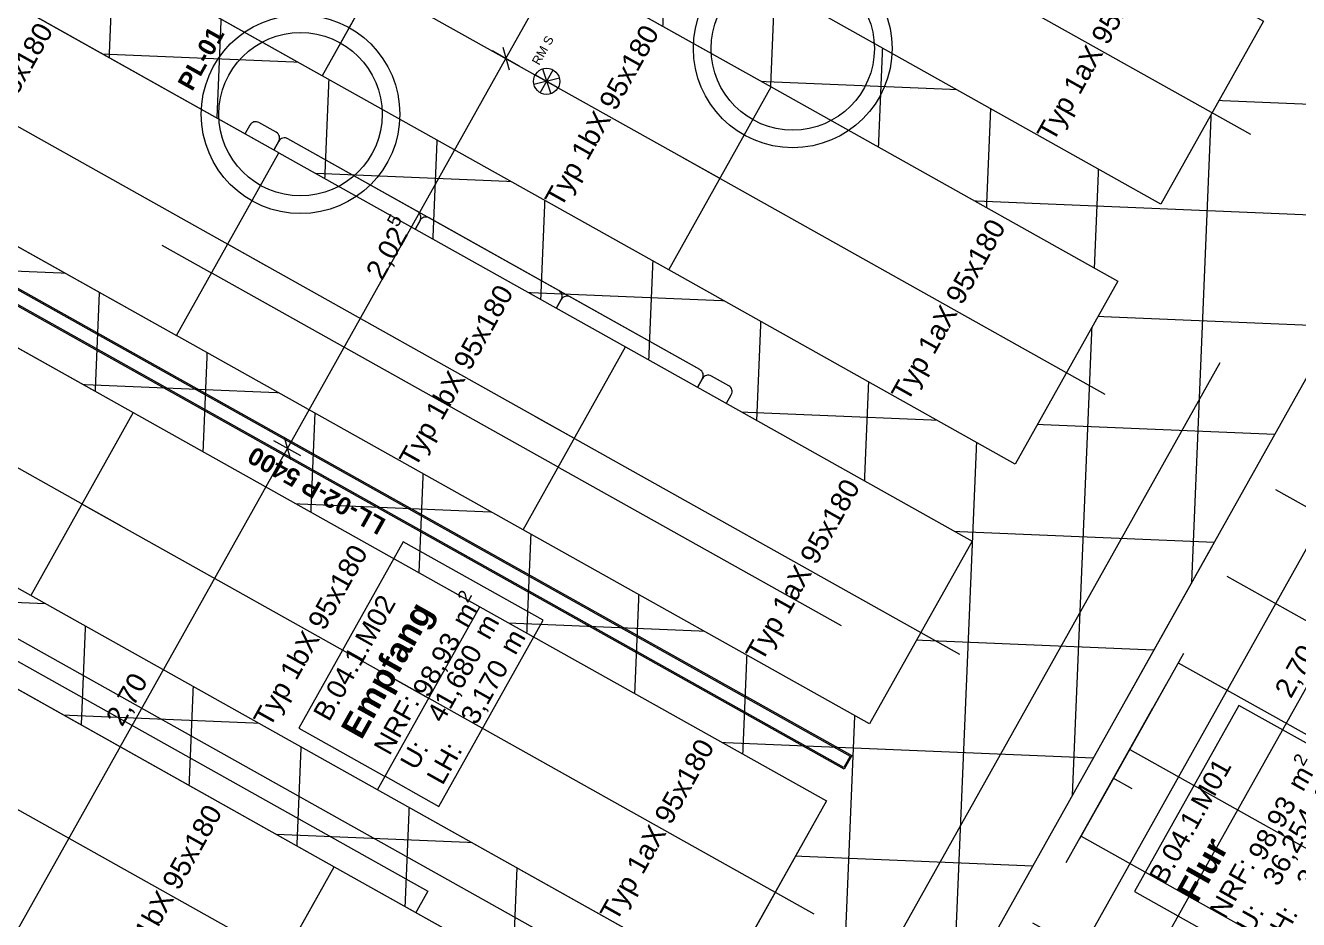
# Model space of a CAD drawing. Header units: metres. Extents: x -27.1 to 50.1, y 105.7 to 163.4.
# Drawn here: x -14.99 to -9.23, y 125.3 to 129.35 of the extents above; entities that cross this region are included whole.
import ezdxf

# ---------------------------------------------------------------- set-up
doc = ezdxf.new("R2010")
doc.units = ezdxf.units.M
doc.header["$MEASUREMENT"] = 0
for name, pattern in [('Strichlinie-über-Schnitt', [0.0023, 0.0008, -0.0015]), ('Strichpunktlinie', [0.006703, 0.003528, -0.001764, 0, -0.001411]), ('Wipeout_Contour', [1, 0, -1])]:
    doc.linetypes.add(name, pattern=pattern)
for name, color, linetype in [('00  Raster', 7, 'Continuous'), ('10  Fassade_Deckschraffur', 7, 'Continuous'), ('20  Decke Abhangdecke', 7, 'Continuous'), ('20  Decke Abhangdecke_Deckschraffur', 7, 'Continuous'), ('20  Deckensegel', 7, 'Continuous'), ('20  Deckenspiegel + Einbauten', 7, 'Continuous'), ('20  Möbel', 7, 'Continuous'), ('20  Wand Leichtbau', 7, 'Continuous'), ('40  Bemaßung 1_ 50 Deckenspiegel', 7, 'Continuous'), ('50 NUF - Raumstempel MIETERAUSBAU', 7, 'Continuous'), ('Neubau_20  Decke Abhangdecke', 7, 'Continuous'), ('Neubau_20  Decke Abhangdecke_Deckschraffur', 7, 'Continuous'), ('Neubau_20  Deckenspiegel + Einbauten', 7, 'Continuous'), ('Neubau_50 NUF - Raumstempel MIETERAUSBAU', 7, 'Continuous')]:
    doc.layers.add(name, color=color, linetype=linetype)
doc.styles.add('ERSTELLTER_STIL_1', font='arial.ttf')
doc.styles.add('ERSTELLTER_STIL_2', font='arial.ttf')

msp = doc.modelspace()

# ---------------------------------------------------------------- linework, layer by layer
at = {"layer": 'Neubau_50 NUF - Raumstempel MIETERAUSBAU', "color": 7, "linetype": 'Continuous', "lineweight": 13, "ltscale": 1000}
msp.add_line((-9.9686, 125.4289), (-9.3346, 125.0736), dxfattribs=at)

# ---------------------------------------------------------------- texts
at = {"layer": '50 NUF - Raumstempel MIETERAUSBAU', "color": 7, "linetype": 'Continuous', "lineweight": 18, "attachment_point": 1, "rotation": 60.73796}
for s, insert, char_height, style in [('\\A1;{\\pql;\\pt0,0.1;\\fArial|b0|i0|c0|p38;98,93\\fArial|b0|i0|c0|p38;\\A1{\\H.66x;\\S^  ;}\\fArial|b0|i0|c0|p38; m\\fArial|b0|i0|c0|p38;\\A1{\\H.66x;\\S2^  ;}}', (-9.4805, 125.6161), 0.0875, 'ERSTELLTER_STIL_1'), ('\\A1;{\\pql;\\pt0;\\fArial|b0|i0|c0|p38;B.04.1.M01}', (-9.9079, 125.4962), 0.0875, 'ERSTELLTER_STIL_1'), ('\\A1;{\\pql;\\pt0,0.1;\\fArial|b0|i0|c0|p38;36,254\\fArial|b0|i0|c0|p38;\\A1{\\H.66x;\\S^  ;}\\fArial|b0|i0|c0|p38; m\\fArial|b0|i0|c0|p38;\\A1{\\H.66x;\\S^  ;}}', (-9.3932, 125.4906), 0.0875, 'ERSTELLTER_STIL_1'), ('\\A1;{\\pql;\\pt0,0.1;\\fArial|b0|i0|c0|p38;3,170\\fArial|b0|i0|c0|p38;\\A1{\\H.66x;\\S^  ;}\\fArial|b0|i0|c0|p38; m\\fArial|b0|i0|c0|p38;\\A1{\\H.66x;\\S^  ;}}', (-9.2408, 125.4813), 0.0875, 'ERSTELLTER_STIL_1'), ('\\A1;{\\pqj;\\pt0;\\fArial|b1|i0|c0|p38;Flur}', (-9.783, 125.4262), 0.1125, 'ERSTELLTER_STIL_2'), ('\\A1;{\\pqj;\\pt0;\\fArial|b0|i0|c0|p38;NRF: }', (-9.6338, 125.3426), 0.0875, 'ERSTELLTER_STIL_1'), ('\\A1;{\\pqj;\\pt0;\\fArial|b0|i0|c0|p38;U: }', (-9.5138, 125.2754), 0.0875, 'ERSTELLTER_STIL_1'), ('\\A1;{\\pqj;\\pt0;\\fArial|b0|i0|c0|p38;LH: }', (-9.3939, 125.2081), 0.0875, 'ERSTELLTER_STIL_1')]:
    msp.add_mtext(s, dxfattribs=dict(at, insert=insert, char_height=char_height, style=style))

# ---------------------------------------------------------------- wipeouts: each hides what was drawn before it
at = {"color": 254, "linetype": 'Wipeout_Contour', "lineweight": 0, "ltscale": 578.896248}
msp.add_wipeout([(1.5068, 161.8649), (-18.3925, 126.3498), (-18.2219, 126.2542), (1.6769, 161.7686)], dxfattribs=at).dxf.layer = '10  Fassade_Deckschraffur'

# ---------------------------------------------------------------- next in the draw order: linework, layer by layer
at = {"layer": 'Neubau_50 NUF - Raumstempel MIETERAUSBAU', "color": 7, "linetype": 'Continuous', "lineweight": 13, "ltscale": 1000}
for p, q in [((-9.4959, 126.2725), (-9.9686, 125.4289)), ((-8.8619, 125.9172), (-9.4959, 126.2725))]:
    msp.add_line(p, q, dxfattribs=at)

# ---------------------------------------------------------------- next in the draw order: wipeouts: each hides what was drawn before it
at = {"color": 254, "linetype": 'Wipeout_Contour', "lineweight": 0, "ltscale": 579.750368}
msp.add_wipeout([(1.2236, 162.0253), (-18.6764, 126.5088), (-18.6188, 126.4766), (1.2811, 161.9927)], dxfattribs=at).dxf.layer = '10  Fassade_Deckschraffur'

# ---------------------------------------------------------------- next in the draw order: wipeouts: each hides what was drawn before it
at = {"color": 254, "linetype": 'Wipeout_Contour', "lineweight": 0, "ltscale": 579.478915}
msp.add_wipeout([(-18.4602, 126.3877), (1.4393, 161.9032), (1.2811, 161.9927), (-18.6188, 126.4766)], dxfattribs=at).dxf.layer = '10  Fassade_Deckschraffur'

# ---------------------------------------------------------------- next in the draw order: wipeouts: each hides what was drawn before it
at = {"color": 254, "linetype": 'Wipeout_Contour', "lineweight": 0, "ltscale": 579.276268}
msp.add_wipeout([(1.4393, 161.9032), (-18.4602, 126.3877), (-18.4575, 126.3862), (1.4419, 161.9017)], dxfattribs=at).dxf.layer = '10  Fassade_Deckschraffur'

# ---------------------------------------------------------------- next in the draw order: wipeouts: each hides what was drawn before it
at = {"color": 254, "linetype": 'Wipeout_Contour', "lineweight": 0, "ltscale": 579.199344}
msp.add_wipeout([(1.4446, 161.9001), (-18.4548, 126.3847), (-18.4016, 126.3549), (1.4977, 161.8701)], dxfattribs=at).dxf.layer = '10  Fassade_Deckschraffur'

# ---------------------------------------------------------------- next in the draw order: wipeouts: each hides what was drawn before it
at = {"color": 254, "linetype": 'Wipeout_Contour', "lineweight": 0, "ltscale": 579.127053}
msp.add_wipeout([(-18.3972, 126.3524), (1.5021, 161.8676), (1.4977, 161.8701), (-18.4016, 126.3549)], dxfattribs=at).dxf.layer = '10  Fassade_Deckschraffur'

# ---------------------------------------------------------------- next in the draw order: wipeouts: each hides what was drawn before it
at = {"color": 254, "linetype": 'Wipeout_Contour', "lineweight": 0, "ltscale": 579.115674}
msp.add_wipeout([(1.5021, 161.8676), (-18.3972, 126.3524), (-18.3925, 126.3498), (1.5068, 161.8649)], dxfattribs=at).dxf.layer = '10  Fassade_Deckschraffur'

# ---------------------------------------------------------------- next in the draw order: hatches: boundary and pattern name
at = {"layer": 'Neubau_20  Decke Abhangdecke_Deckschraffur', "linetype": 'Continuous', "lineweight": 18, "true_color": 0xdcff15}
h = msp.add_hatch(dxfattribs=at)
h.set_pattern_fill('Bauliche_Anlagen__geplan_55', color=60, style=0, pattern_type=2)
h.set_pattern_definition([(87.60545, (0, 0), (-0.4995634, 0.0208903), []), (177.60545, (0, 0), (0.0208903, 0.4995634), [])])
h.paths.add_polyline_path([(-18.5789, 125.4226), (-16.3631, 124.1811), (-16.3557, 124.1941), (-12.4212, 121.9896), (-7.1238, 131.4442), (-9.1608, 132.5855), (-10.5172, 130.1646), (-14.1028, 132.1736), (-14.1773, 132.0406), (-14.5524, 132.2508), (-14.4596, 132.4165), (-14.6122, 132.5021)])

# ---------------------------------------------------------------- next in the draw order: linework, layer by layer
at = {"layer": '20  Möbel', "color": 9, "linetype": 'Continuous', "lineweight": 18, "ltscale": 1000}
for p, q in [((-13.9766, 128.9019), (-14.2894, 128.3436)), ((-13.8572, 128.8695), (-13.9357, 128.9134)), ((-14.1586, 128.2703), (-13.8457, 128.8286)), ((-13.8457, 128.8286), (-14.0852, 128.4011)), ((-13.8457, 128.8286), (-14.0852, 128.4011)), ((-13.2175, 128.511), (-13.8049, 128.8401)), ((-11.938, 127.7941), (-13.8049, 128.8401)), ((-13.206, 128.4702), (-13.4455, 128.0427)), ((-13.4455, 128.0427), (-13.206, 128.4702)), ((-12.5777, 128.1525), (-13.1651, 128.4817)), ((-14.1146, 128.3488), (-14.1586, 128.2703)), ((-14.0737, 128.3603), (-13.4863, 128.0312)), ((-14.0737, 128.3603), (-12.2068, 127.3143)), ((-12.2068, 127.3143), (-14.0737, 128.3603)), ((-14.2779, 128.3028), (-14.1994, 128.2588)), ((-14.147, 128.2295), (-12.2801, 127.1834)), ((-11.938, 127.7941), (-12.5254, 128.1232)), ((-12.5662, 128.1117), (-12.8057, 127.6842)), ((-12.8057, 127.6842), (-12.5662, 128.1117)), ((-13.434, 128.0019), (-12.8466, 127.6727)), ((-11.9265, 127.7533), (-12.2393, 127.1949)), ((-12.166, 127.3258), (-11.9265, 127.7533)), ((-12.166, 127.3258), (-11.9265, 127.7533)), ((-11.8071, 127.7208), (-11.8856, 127.7648)), ((-12.1084, 127.1216), (-11.7956, 127.6799)), ((-12.7942, 127.6434), (-12.2068, 127.3143)), ((-12.2393, 127.1949), (-12.1953, 127.2734)), ((-12.2278, 127.1541), (-12.1493, 127.1101))]:
    msp.add_line(p, q, dxfattribs=at)
at = {"layer": '20  Möbel', "color": 9, "linetype": 'Continuous', "lineweight": 18, "ltscale": 1000, "flags": 128}
for points in [[(-12.7189, 129.2883), (-13.4168, 129.6794), (-13.6612, 129.2432), (-12.9633, 128.8521)], [(-13.6101, 124.6445), (-16.0528, 126.0132), (-15.6129, 126.7983), (-13.1702, 125.4297)]]:
    msp.add_lwpolyline(points, close=True, dxfattribs=at)
at = {"layer": '20  Möbel', "color": 9, "linetype": 'Continuous', "lineweight": 18, "ltscale": 1000}
for centre, start, end in [((-13.9504, 128.8873), 60.73796, 150.73796), ((-13.8719, 128.8433), 330.73796, 60.73796), ((-13.8195, 128.814), 60.73796, 150.73796), ((-13.8195, 128.814), 60.73796, 150.73796), ((-13.2321, 128.4848), 330.73796, 60.73796), ((-13.1798, 128.4555), 60.73796, 150.73796), ((-14.0884, 128.3341), 60.73796, 150.73796), ((-14.0591, 128.3865), 150.73796, 240.73796), ((-14.0591, 128.3865), 150.73796, 240.73796), ((-14.2632, 128.3289), 150.73796, 240.73796), ((-14.1847, 128.285), 240.73796, 330.73796), ((-14.1324, 128.2556), 150.73796, 240.73796), ((-12.5924, 128.1264), 330.73796, 60.73796), ((-12.54, 128.097), 60.73796, 150.73796), ((-13.4717, 128.0574), 240.73796, 330.73796), ((-13.4193, 128.028), 150.73796, 240.73796), ((-11.9526, 127.7679), 330.73796, 60.73796), ((-11.9526, 127.7679), 330.73796, 60.73796), ((-11.9003, 127.7386), 60.73796, 150.73796), ((-11.8218, 127.6946), 330.73796, 60.73796), ((-12.8319, 127.6989), 240.73796, 330.73796), ((-12.7796, 127.6696), 150.73796, 240.73796), ((-12.1921, 127.3404), 240.73796, 330.73796), ((-12.1921, 127.3404), 240.73796, 330.73796), ((-12.2215, 127.2881), 330.73796, 60.73796), ((-12.2655, 127.2096), 240.73796, 330.73796), ((-12.2131, 127.1803), 150.73796, 240.73796), ((-12.1346, 127.1363), 240.73796, 330.73796)]:
    msp.add_arc(centre, 0.03, start, end, dxfattribs=at)
at = {"layer": '20  Wand Leichtbau', "color": 7, "linetype": 'Strichlinie-über-Schnitt', "lineweight": 18, "ltscale": 1000, "flags": 128}
for points in [[(-8.4912, 129.0037), (-13.7593, 119.6014)], [(-8.4912, 129.0037), (-13.7593, 119.6014)], [(-13.6503, 119.5403), (-8.3822, 128.9426)], [(-13.5892, 119.6494), (-8.3822, 128.9426)]]:
    msp.add_lwpolyline(points, dxfattribs=at)
at = {"layer": '40  Bemaßung 1_ 50 Deckenspiegel', "color": 7, "linetype": 'Continuous', "lineweight": 13, "ltscale": 1000}
for p, q in [((-16.5634, 113.8221), (-8.1731, 128.7968)), ((-9.8309, 125.2093), (-8.5111, 127.5647))]:
    msp.add_line(p, q, dxfattribs=at)
at = {"layer": 'Neubau_20  Decke Abhangdecke', "color": 7, "linetype": 'Continuous', "lineweight": 13, "ltscale": 1000, "flags": 128}
msp.add_lwpolyline([(-18.5789, 125.4226), (-16.3631, 124.1811), (-16.3557, 124.1941), (-12.4212, 121.9896), (-7.1238, 131.4442), (-9.1608, 132.5855), (-10.5172, 130.1646), (-14.1028, 132.1736), (-14.1773, 132.0406), (-14.5524, 132.2508), (-14.4596, 132.4165), (-14.6122, 132.5021)], close=True, dxfattribs=at)

# ---------------------------------------------------------------- next in the draw order: texts
at = {"layer": '40  Bemaßung 1_ 50 Deckenspiegel', "color": 7, "linetype": 'Continuous', "lineweight": 13, "insert": (-9.2452, 126.2914), "char_height": 0.09, "width": 0.239452, "attachment_point": 7, "rotation": 60.73796, "style": 'ERSTELLTER_STIL_1'}
msp.add_mtext('\\A1;{\\pql;\\fArial|b0|i0|c0|p38;2,70}', dxfattribs=at)

# ---------------------------------------------------------------- next in the draw order: wipeouts: each hides what was drawn before it
at = {"color": 254, "linetype": 'Wipeout_Contour', "lineweight": 0, "ltscale": 514.458427}
msp.add_wipeout([(-12.2748, 127.8969), (-13.8451, 128.7767), (-14.3095, 127.948), (-12.7392, 127.0681)], dxfattribs=at).dxf.layer = '20  Deckensegel'

# ---------------------------------------------------------------- next in the draw order: linework, layer by layer
at = {"layer": '20  Deckensegel', "color": 7, "linetype": 'Continuous', "lineweight": 18, "ltscale": 1000}
for p, q in [((-14.3095, 127.948), (-13.8451, 128.7767)), ((-13.8451, 128.7767), (-12.2748, 127.8969)), ((-12.7392, 127.0681), (-14.3095, 127.948)), ((-12.2748, 127.8969), (-12.7392, 127.0681))]:
    msp.add_line(p, q, dxfattribs=at)
at = {"layer": '20  Deckensegel', "color": 6, "linetype": 'Strichpunktlinie', "lineweight": 18, "ltscale": 1000}
msp.add_line((-14.2518, 128.4601), (-12.3325, 127.3848), dxfattribs=at)
at = {"layer": '20  Deckensegel', "color": 7, "linetype": 'Continuous', "lineweight": 18, "ltscale": 1000, "flags": 128}
msp.add_lwpolyline([(-12.2748, 127.8969), (-12.7392, 127.0681), (-14.3095, 127.948), (-13.8451, 128.7767)], close=True, dxfattribs=at)

# ---------------------------------------------------------------- next in the draw order: texts
at = {"layer": '20  Deckensegel', "color": 7, "linetype": 'Continuous', "lineweight": 13, "insert": (-12.8066, 128.1593), "char_height": 0.09, "attachment_point": 6, "rotation": 60.73888, "style": 'ERSTELLTER_STIL_1'}
msp.add_mtext('\\A1;{\\pqr;\\fArial|b0|i0|c0|p38;Typ 1bX 95x180}', dxfattribs=at)

# ---------------------------------------------------------------- next in the draw order: wipeouts: each hides what was drawn before it
at = {"color": 254, "linetype": 'Wipeout_Contour', "lineweight": 0, "ltscale": 518.880544}
msp.add_wipeout([(-11.6149, 129.0747), (-13.1853, 129.9545), (-13.6496, 129.1257), (-12.0793, 128.2459)], dxfattribs=at).dxf.layer = '20  Deckensegel'
at = {"color": 254, "linetype": 'Wipeout_Contour', "lineweight": 0, "ltscale": 518.641403}
msp.add_wipeout([(-15.4154, 129.6566), (-15.8798, 128.8278), (-14.3095, 127.948), (-13.8451, 128.7767)], dxfattribs=at).dxf.layer = '20  Deckensegel'
at = {"color": 254, "linetype": 'Wipeout_Contour', "lineweight": 0, "ltscale": 510.055141}
msp.add_wipeout([(-12.9347, 126.7192), (-14.505, 127.599), (-14.9693, 126.7702), (-13.399, 125.8904)], dxfattribs=at).dxf.layer = '20  Deckensegel'

# ---------------------------------------------------------------- next in the draw order: linework, layer by layer
at = {"layer": '20  Deckensegel', "color": 7, "linetype": 'Continuous', "lineweight": 18, "ltscale": 1000}
for p, q in [((-13.6496, 129.1257), (-13.1853, 129.9545)), ((-13.1853, 129.9545), (-11.6149, 129.0747)), ((-13.8451, 128.7767), (-15.4154, 129.6566)), ((-12.0793, 128.2459), (-13.6496, 129.1257)), ((-11.6149, 129.0747), (-12.0793, 128.2459)), ((-15.8798, 128.8278), (-14.3095, 127.948)), ((-14.3095, 127.948), (-13.8451, 128.7767)), ((-14.9693, 126.7702), (-14.505, 127.599)), ((-14.505, 127.599), (-12.9347, 126.7192)), ((-13.399, 125.8904), (-14.9693, 126.7702)), ((-12.9347, 126.7192), (-13.399, 125.8904))]:
    msp.add_line(p, q, dxfattribs=at)
at = {"layer": '20  Deckensegel', "color": 6, "linetype": 'Strichpunktlinie', "lineweight": 18, "ltscale": 1000}
for p, q in [((-13.5919, 129.6378), (-11.6726, 128.5625)), ((-13.9028, 128.2646), (-15.8221, 129.3399)), ((-14.9117, 127.2824), (-12.9924, 126.207))]:
    msp.add_line(p, q, dxfattribs=at)
at = {"layer": '20  Deckensegel', "color": 7, "linetype": 'Continuous', "lineweight": 18, "ltscale": 1000, "flags": 128}
for points in [[(-11.6149, 129.0747), (-12.0793, 128.2459), (-13.6496, 129.1257), (-13.1853, 129.9545)], [(-15.4154, 129.6566), (-15.8798, 128.8278), (-14.3095, 127.948), (-13.8451, 128.7767)], [(-12.9347, 126.7192), (-13.399, 125.8904), (-14.9693, 126.7702), (-14.505, 127.599)]]:
    msp.add_lwpolyline(points, close=True, dxfattribs=at)
at = {"layer": '40  Bemaßung 1_ 50 Deckenspiegel', "color": 7, "linetype": 'Continuous', "lineweight": 13, "ltscale": 1000}
for p, q in [((-12.8169, 129.2036), (-11.8271, 130.9702)), ((-12.7556, 129.1692), (-12.8782, 129.238)), ((-12.8313, 129.2547), (-12.8025, 129.1526)), ((-13.8211, 127.488), (-13.7924, 127.3859)), ((-13.7454, 127.4026), (-13.8681, 127.4714))]:
    msp.add_line(p, q, dxfattribs=at)
at = {"layer": 'Neubau_20  Deckenspiegel + Einbauten', "color": 7, "linetype": 'Continuous', "lineweight": 13, "ltscale": 1000}
for p, q in [((-12.6508, 129.1566), (-12.6138, 129.0437)), ((-12.6508, 129.1566), (-12.6138, 129.0437)), ((-12.5745, 129.1139), (-12.6901, 129.0865)), ((-12.5745, 129.1139), (-12.6901, 129.0865)), ((-12.5805, 129.0711), (-12.6841, 129.1292)), ((-12.5805, 129.0712), (-12.6841, 129.1292)), ((-12.6613, 129.0484), (-12.6032, 129.152)), ((-12.6613, 129.0484), (-12.6033, 129.152))]:
    msp.add_line(p, q, dxfattribs=at)
msp.add_circle((-12.6323, 129.1002), 0.0594, dxfattribs=at)
msp.add_circle((-12.6323, 129.1002), 0.0594, dxfattribs=at)

# ---------------------------------------------------------------- next in the draw order: texts
at = {"layer": '20  Deckensegel', "color": 7, "linetype": 'Continuous', "lineweight": 13, "char_height": 0.09, "rotation": 60.73888, "style": 'ERSTELLTER_STIL_1'}
for s, insert, attachment_point in [('\\A1;{\\pql;\\fArial|b0|i0|c0|p38;Typ 1c1 95x180}', (-15.3295, 128.5664), 4), ('\\A1;{\\pqr;\\fArial|b0|i0|c0|p38;Typ 1bX 95x180}', (-12.1467, 129.337), 6), ('\\A1;{\\pqr;\\fArial|b0|i0|c0|p38;Typ 1bX 95x180}', (-13.4665, 126.9815), 6)]:
    msp.add_mtext(s, dxfattribs=dict(at, insert=insert, attachment_point=attachment_point))
at = {"layer": '20  Deckenspiegel + Einbauten', "color": 7, "linetype": 'Continuous', "lineweight": 13}
for s, insert, char_height, attachment_point, rotation, style in [('\\A1;{\\pql;\\fArial|b0|i0|c0|p38;RM\\fArial|b0|i0|c0|p38; S}', (-12.7013, 129.1898), 0.04, 1, 60.73796, 'ERSTELLTER_STIL_1'), ('\\A1;{\\pql;\\fArial|b0|i0|c0|p38;RM\\fArial|b0|i0|c0|p38; S}', (-12.7014, 129.1898), 0.04, 1, 60.73796, 'ERSTELLTER_STIL_1'), ('\\A1;{\\pqc;\\fArial|b1|i0|c0|p38;LL-02-P \\fArial|b1|i0|c0|p38;54\\fArial|b1|i0|c0|p38;00}', (-13.6949, 127.2105), 0.08, 2, 150.73796, 'ERSTELLTER_STIL_2')]:
    msp.add_mtext(s, dxfattribs=dict(at, insert=insert, char_height=char_height, attachment_point=attachment_point, rotation=rotation, style=style))
at = {"layer": '40  Bemaßung 1_ 50 Deckenspiegel', "color": 7, "linetype": 'Continuous', "lineweight": 13, "insert": (-13.3549, 128.1814), "char_height": 0.09, "attachment_point": 7, "rotation": 60.73796, "style": 'ERSTELLTER_STIL_1'}
msp.add_mtext('\\A1;{\\pql;\\fArial|b0|i0|c0|p38;2,02\\fArial|b0|i0|c0|p38;\\A1{\\H.66x;\\S5^  ;}}', dxfattribs=at)

# ---------------------------------------------------------------- next in the draw order: wipeouts: each hides what was drawn before it
at = {"color": 254, "linetype": 'Wipeout_Contour', "lineweight": 0, "ltscale": 523.028156}
msp.add_wipeout([(-13.1853, 129.9545), (-14.7556, 130.8343), (-15.2199, 130.0055), (-13.6496, 129.1257)], dxfattribs=at).dxf.layer = '20  Deckensegel'
at = {"color": 254, "linetype": 'Wipeout_Contour', "lineweight": 0, "ltscale": 514.800216}
msp.add_wipeout([(-10.0446, 128.1948), (-11.6149, 129.0747), (-12.0793, 128.2459), (-10.509, 127.3661)], dxfattribs=at).dxf.layer = '20  Deckensegel'
at = {"color": 254, "linetype": 'Wipeout_Contour', "lineweight": 0, "ltscale": 514.273933}
msp.add_wipeout([(-14.505, 127.599), (-16.0753, 128.4788), (-16.5397, 127.65), (-14.9693, 126.7702)], dxfattribs=at).dxf.layer = '20  Deckensegel'
at = {"color": 254, "linetype": 'Wipeout_Contour', "lineweight": 0, "ltscale": 505.903639}
msp.add_wipeout([(-11.3644, 125.8393), (-12.9347, 126.7192), (-13.399, 125.8904), (-11.8287, 125.0106)], dxfattribs=at).dxf.layer = '20  Deckensegel'
at = {"color": 254, "linetype": 'Wipeout_Contour', "lineweight": 0, "ltscale": 505.671179}
msp.add_wipeout([(-13.5945, 125.5414), (-15.1649, 126.4213), (-15.6292, 125.5925), (-14.0589, 124.7126)], dxfattribs=at).dxf.layer = '20  Deckensegel'

# ---------------------------------------------------------------- next in the draw order: linework, layer by layer
at = {"layer": '20  Deckensegel', "color": 7, "linetype": 'Continuous', "lineweight": 18, "ltscale": 1000}
for p, q in [((-13.6496, 129.1257), (-15.2199, 130.0055)), ((-13.1853, 129.9545), (-13.6496, 129.1257)), ((-12.0793, 128.2459), (-11.6149, 129.0747)), ((-11.6149, 129.0747), (-10.0446, 128.1948)), ((-16.0753, 128.4788), (-14.505, 127.599)), ((-10.509, 127.3661), (-12.0793, 128.2459)), ((-10.0446, 128.1948), (-10.509, 127.3661)), ((-14.9693, 126.7702), (-16.5397, 127.65)), ((-14.505, 127.599), (-14.9693, 126.7702)), ((-13.399, 125.8904), (-12.9347, 126.7192)), ((-12.9347, 126.7192), (-11.3644, 125.8393)), ((-15.1649, 126.4213), (-13.5945, 125.5414)), ((-11.8287, 125.0106), (-13.399, 125.8904)), ((-11.3644, 125.8393), (-11.8287, 125.0106)), ((-13.5945, 125.5414), (-14.0589, 124.7126))]:
    msp.add_line(p, q, dxfattribs=at)
at = {"layer": '20  Deckensegel', "color": 6, "linetype": 'Strichpunktlinie', "lineweight": 18, "ltscale": 1000}
for p, q in [((-12.0216, 128.758), (-10.1023, 127.6827)), ((-16.482, 128.1622), (-14.5627, 127.0868)), ((-13.3413, 126.4025), (-11.422, 125.3272)), ((-15.5715, 126.1046), (-13.6522, 125.0293))]:
    msp.add_line(p, q, dxfattribs=at)
at = {"layer": '20  Deckensegel', "color": 7, "linetype": 'Continuous', "lineweight": 18, "ltscale": 1000, "flags": 128}
for points in [[(-13.1853, 129.9545), (-13.6496, 129.1257), (-15.2199, 130.0055), (-14.7556, 130.8343)], [(-10.0446, 128.1948), (-10.509, 127.3661), (-12.0793, 128.2459), (-11.6149, 129.0747)], [(-14.505, 127.599), (-14.9693, 126.7702), (-16.5397, 127.65), (-16.0753, 128.4788)], [(-11.3644, 125.8393), (-11.8287, 125.0106), (-13.399, 125.8904), (-12.9347, 126.7192)], [(-13.5945, 125.5414), (-14.0589, 124.7126), (-15.6292, 125.5925), (-15.1649, 126.4213)]]:
    msp.add_lwpolyline(points, close=True, dxfattribs=at)
at = {"layer": '40  Bemaßung 1_ 50 Deckenspiegel', "color": 7, "linetype": 'Continuous', "lineweight": 13, "ltscale": 1000}
msp.add_line((-13.8067, 127.437), (-12.8169, 129.2036), dxfattribs=at)
at = {"layer": 'Neubau_20  Deckenspiegel + Einbauten', "color": 7, "linetype": 'Continuous', "lineweight": 13, "ltscale": 1000}
for radius in [0.45, 0.45, 0.37]:
    msp.add_circle((-13.7474, 128.9512), radius, dxfattribs=at)
at = {"layer": 'Neubau_50 NUF - Raumstempel MIETERAUSBAU', "color": 7, "linetype": 'Continuous', "lineweight": 13, "ltscale": 1000}
for p, q in [((-13.2823, 127.0134), (-13.755, 126.1698)), ((-13.755, 126.1698), (-13.121, 125.8145))]:
    msp.add_line(p, q, dxfattribs=at)

# ---------------------------------------------------------------- next in the draw order: texts
at = {"layer": '20  Deckensegel', "color": 7, "linetype": 'Continuous', "lineweight": 13, "char_height": 0.09, "attachment_point": 6, "rotation": 60.73888, "style": 'ERSTELLTER_STIL_1'}
for s, insert in [('\\A1;{\\pqr;\\fArial|b0|i0|c0|p38;Typ 1aX 95x180}', (-10.5764, 128.4572)), ('\\A1;{\\pqr;\\fArial|b0|i0|c0|p38;Typ 1aX 95x180}', (-11.8962, 126.1017)), ('\\A1;{\\pqr;\\fArial|b0|i0|c0|p38;Typ 1bX 95x180}', (-14.1263, 125.8038))]:
    msp.add_mtext(s, dxfattribs=dict(at, insert=insert))
at = {"layer": '20  Deckenspiegel + Einbauten', "color": 7, "linetype": 'Continuous', "lineweight": 13, "insert": (-14.2337, 129.2237), "char_height": 0.08, "attachment_point": 2, "rotation": 60.73796, "style": 'ERSTELLTER_STIL_2'}
msp.add_mtext('\\A1;{\\pqc;\\fArial|b1|i0|c0|p38;P\\fArial|b1|i0|c0|p38;L-0\\fArial|b1|i0|c0|p38;1}', dxfattribs=at)
at = {"layer": '50 NUF - Raumstempel MIETERAUSBAU', "color": 7, "linetype": 'Continuous', "lineweight": 18, "attachment_point": 1, "rotation": 60.73796}
for s, insert, char_height, style in [('\\A1;{\\pql;\\pt0,0.1;\\fArial|b0|i0|c0|p38;98,93\\fArial|b0|i0|c0|p38;\\A1{\\H.66x;\\S^  ;}\\fArial|b0|i0|c0|p38; m\\fArial|b0|i0|c0|p38;\\A1{\\H.66x;\\S2^  ;}}', (-13.2669, 126.3571), 0.0875, 'ERSTELLTER_STIL_1'), ('\\A1;{\\pql;\\pt0;\\fArial|b0|i0|c0|p38;B.04.1.M02}', (-13.6944, 126.2371), 0.0875, 'ERSTELLTER_STIL_1'), ('\\A1;{\\pqj;\\pt0;\\fArial|b1|i0|c0|p38;Empfang}', (-13.5694, 126.1671), 0.1125, 'ERSTELLTER_STIL_2'), ('\\A1;{\\pql;\\pt0,0.1;\\fArial|b0|i0|c0|p38;41,680\\fArial|b0|i0|c0|p38;\\A1{\\H.66x;\\S^  ;}\\fArial|b0|i0|c0|p38; m\\fArial|b0|i0|c0|p38;\\A1{\\H.66x;\\S^  ;}}', (-13.1796, 126.2316), 0.0875, 'ERSTELLTER_STIL_1'), ('\\A1;{\\pqj;\\pt0;\\fArial|b0|i0|c0|p38;NRF: }', (-13.4202, 126.0835), 0.0875, 'ERSTELLTER_STIL_1'), ('\\A1;{\\pqj;\\pt0;\\fArial|b0|i0|c0|p38;U: }', (-13.3002, 126.0163), 0.0875, 'ERSTELLTER_STIL_1'), ('\\A1;{\\pqj;\\pt0;\\fArial|b0|i0|c0|p38;LH: }', (-13.1803, 125.9491), 0.0875, 'ERSTELLTER_STIL_1')]:
    msp.add_mtext(s, dxfattribs=dict(at, insert=insert, char_height=char_height, style=style))

# ---------------------------------------------------------------- next in the draw order: wipeouts: each hides what was drawn before it
at = {"color": 254, "linetype": 'Wipeout_Contour', "lineweight": 0, "ltscale": 519.27558}
msp.add_wipeout([(-9.3847, 129.3726), (-10.9551, 130.2524), (-11.4194, 129.4236), (-9.8491, 128.5438)], dxfattribs=at).dxf.layer = '20  Deckensegel'
at = {"color": 254, "linetype": 'Wipeout_Contour', "lineweight": 0, "ltscale": 510.342745}
msp.add_wipeout([(-10.7045, 127.0171), (-12.2748, 127.8969), (-12.7392, 127.0681), (-11.1688, 126.1883)], dxfattribs=at).dxf.layer = '20  Deckensegel'
at = {"color": 254, "linetype": 'Wipeout_Contour', "lineweight": 0, "ltscale": 501.483387}
msp.add_wipeout([(-12.0242, 124.6616), (-13.5945, 125.5414), (-14.0589, 124.7126), (-12.4886, 123.8328)], dxfattribs=at).dxf.layer = '20  Deckensegel'

# ---------------------------------------------------------------- next in the draw order: hatches: boundary and pattern name
at = {"layer": '20  Decke Abhangdecke_Deckschraffur', "linetype": 'Continuous', "lineweight": 13}
h = msp.add_hatch(dxfattribs=at)
h.set_pattern_fill('Lamellendecke_Flurkoffer_8E', color=5, style=0, pattern_type=2)
h.set_pattern_definition([(150.738, (-7.6977, 127.36693), (0.219962, 0.392577), [])])
h.paths.add_polyline_path([(-13.5095, 119.7915), (-11.9392, 118.9117), (-8.6889, 124.7127), (-6.881, 127.9392), (-8.4514, 128.8191)])

# ---------------------------------------------------------------- next in the draw order: linework, layer by layer
at = {"layer": '20  Decke Abhangdecke', "color": 7, "linetype": 'Strichlinie-über-Schnitt', "lineweight": 13, "ltscale": 1000, "flags": 128}
msp.add_lwpolyline([(-13.5095, 119.7915), (-8.4514, 128.8191), (-6.881, 127.9392), (-8.6889, 124.7127), (-11.9392, 118.9117)], close=True, dxfattribs=at)
at = {"layer": '20  Deckensegel', "color": 6, "linetype": 'Strichpunktlinie', "lineweight": 18, "ltscale": 1000}
for p, q in [((-11.3617, 129.9358), (-9.4424, 128.8604)), ((-12.6815, 127.5803), (-10.7622, 126.5049))]:
    msp.add_line(p, q, dxfattribs=at)
at = {"layer": '20  Deckensegel', "color": 7, "linetype": 'Continuous', "lineweight": 18, "ltscale": 1000}
for p, q in [((-9.8491, 128.5438), (-11.4194, 129.4236)), ((-9.3847, 129.3726), (-9.8491, 128.5438)), ((-12.7392, 127.0681), (-12.2748, 127.8969)), ((-12.2748, 127.8969), (-10.7045, 127.0171)), ((-11.1688, 126.1883), (-12.7392, 127.0681)), ((-10.7045, 127.0171), (-11.1688, 126.1883)), ((-14.0589, 124.7126), (-13.5945, 125.5414)), ((-13.5945, 125.5414), (-12.0242, 124.6616))]:
    msp.add_line(p, q, dxfattribs=at)
at = {"layer": '20  Deckensegel', "color": 7, "linetype": 'Continuous', "lineweight": 18, "ltscale": 1000, "flags": 128}
for points in [[(-9.3847, 129.3726), (-9.8491, 128.5438), (-11.4194, 129.4236), (-10.9551, 130.2524)], [(-10.7045, 127.0171), (-11.1688, 126.1883), (-12.7392, 127.0681), (-12.2748, 127.8969)], [(-12.0242, 124.6616), (-12.4886, 123.8328), (-14.0589, 124.7126), (-13.5945, 125.5414)]]:
    msp.add_lwpolyline(points, close=True, dxfattribs=at)
at = {"layer": 'Neubau_20  Deckenspiegel + Einbauten', "color": 7, "linetype": 'Continuous', "lineweight": 13, "ltscale": 1000, "flags": 128}
for points in [[(-11.2841, 125.9829), (-15.995, 128.6224), (-15.9603, 128.6843), (-11.2494, 126.0448)], [(-11.2862, 125.9903), (-15.9875, 128.6245), (-15.9582, 128.6769), (-11.2569, 126.0427)]]:
    msp.add_lwpolyline(points, close=True, dxfattribs=at)
at = {"layer": 'Neubau_20  Deckenspiegel + Einbauten', "color": 7, "linetype": 'Continuous', "lineweight": 13, "ltscale": 1000}
for radius in [0.45, 0.45, 0.37]:
    msp.add_circle((-11.5172, 129.2491), radius, dxfattribs=at)
at = {"layer": 'Neubau_50 NUF - Raumstempel MIETERAUSBAU', "color": 7, "linetype": 'Continuous', "lineweight": 13, "ltscale": 1000}
for p, q in [((-12.6483, 126.6581), (-13.2823, 127.0134)), ((-13.121, 125.8145), (-12.6483, 126.6581))]:
    msp.add_line(p, q, dxfattribs=at)

# ---------------------------------------------------------------- next in the draw order: texts
at = {"layer": '20  Deckensegel', "color": 7, "linetype": 'Continuous', "lineweight": 13, "char_height": 0.09, "attachment_point": 6, "rotation": 60.73888, "style": 'ERSTELLTER_STIL_1'}
for insert in [(-9.9166, 129.6349), (-11.2363, 127.2794)]:
    msp.add_mtext('\\A1;{\\pqr;\\fArial|b0|i0|c0|p38;Typ 1aX 95x180}', dxfattribs=dict(at, insert=insert))
at = {"layer": '50 NUF - Raumstempel MIETERAUSBAU', "color": 7, "linetype": 'Continuous', "lineweight": 18, "insert": (-13.0272, 126.2223), "char_height": 0.0875, "attachment_point": 1, "rotation": 60.73796, "style": 'ERSTELLTER_STIL_1'}
msp.add_mtext('\\A1;{\\pql;\\pt0,0.1;\\fArial|b0|i0|c0|p38;3,170\\fArial|b0|i0|c0|p38;\\A1{\\H.66x;\\S^  ;}\\fArial|b0|i0|c0|p38; m\\fArial|b0|i0|c0|p38;\\A1{\\H.66x;\\S^  ;}}', dxfattribs=at)

# ---------------------------------------------------------------- next in the draw order: wipeouts: each hides what was drawn before it
at = {"color": 254, "linetype": 'Wipeout_Contour', "lineweight": 0, "ltscale": 520.327166}
msp.add_wipeout([(-14.6908, 132.546), (-18.6501, 125.4797), (-18.5716, 125.4357), (-14.6122, 132.5021)], dxfattribs=at).dxf.layer = 'Neubau_20  Deckenspiegel + Einbauten'

# ---------------------------------------------------------------- next in the draw order: linework, layer by layer
at = {"layer": '00  Raster', "color": 5, "linetype": 'Strichpunktlinie', "lineweight": 13, "ltscale": 1000}
msp.add_line((-17.9562, 112.8782), (7.5682, 158.4329), dxfattribs=at)
at = {"layer": '00  Raster', "color": 7, "linetype": 'Strichpunktlinie', "lineweight": 13, "ltscale": 1000}
for p, q in [((0.5731, 119.9817), (-19.0305, 130.9657)), ((-0.3434, 118.346), (-19.9527, 129.3331))]:
    msp.add_line(p, q, dxfattribs=at)
at = {"layer": '40  Bemaßung 1_ 50 Deckenspiegel', "color": 7, "linetype": 'Continuous', "lineweight": 13, "ltscale": 1000}
msp.add_line((-15.1265, 125.0815), (-13.8067, 127.437), dxfattribs=at)

# ---------------------------------------------------------------- next in the draw order: texts
at = {"layer": '40  Bemaßung 1_ 50 Deckenspiegel', "color": 7, "linetype": 'Continuous', "lineweight": 13, "insert": (-14.5409, 126.1636), "char_height": 0.09, "width": 0.239452, "attachment_point": 7, "rotation": 60.73796, "style": 'ERSTELLTER_STIL_1'}
msp.add_mtext('\\A1;{\\pql;\\fArial|b0|i0|c0|p38;2,70}', dxfattribs=at)

doc.saveas('drawing.dxf')
